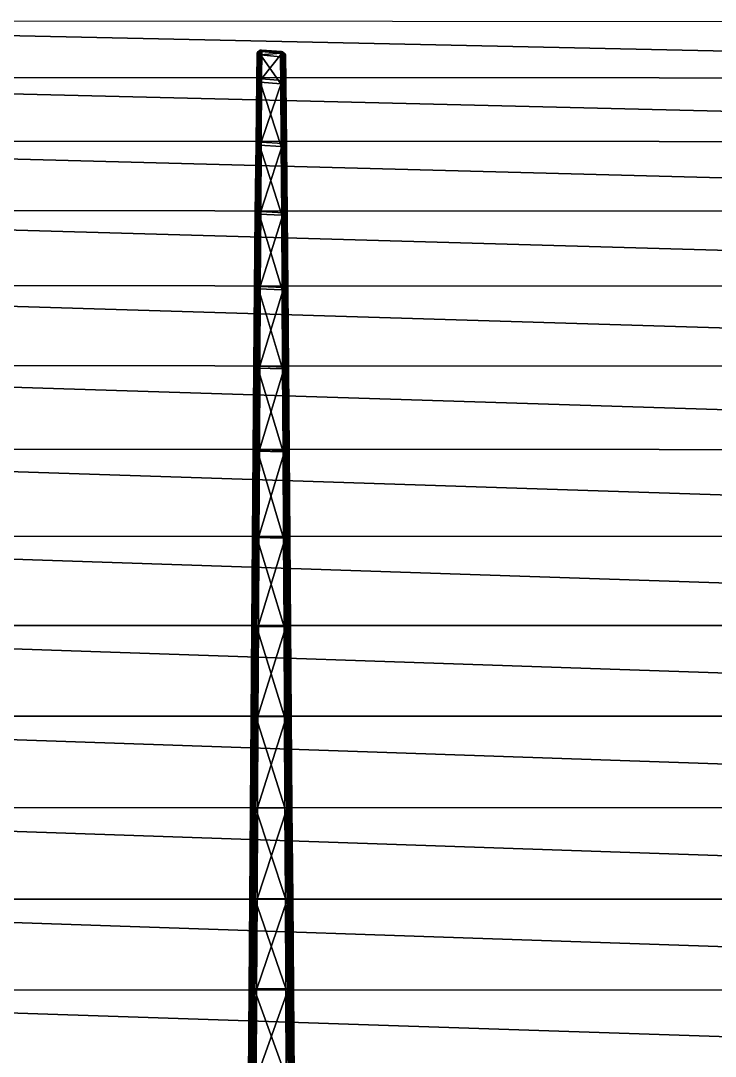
# Model space of a CAD drawing. Header units: inches. Extents: x -3.31 to 3.34, y -4.01 to 4.01.
# Drawn here: x -1.575 to 0.157, y 1.43 to 4.012 of the extents above; entities that cross this region are included whole.
import ezdxf

# ---------------------------------------------------------------- set-up
doc = ezdxf.new("R2010")
doc.units = ezdxf.units.IN
doc.header["$MEASUREMENT"] = 0
doc.layers.get('0').update_dxf_attribs({"color": 234, "true_color": 0xb11a58})

msp = doc.modelspace()

# ---------------------------------------------------------------- meshes
at = {"color": 154, "true_color": 0x1c59b1}
mesh = msp.add_polyface(dxfattribs=at)
corners = [(-3.3069, -4.0116, 3.8572), (-3.3069, -2.9433, 4.1809), (-3.3069, -1.1558, 4.1866), (-3.3069, -0.7468, 4.1121), (-3.3069, -0.5585, 4.0633), (-3.3069, -0.2236, 3.9421), (-3.3069, -3.1521, 4.1461), (-3.3069, -2.05, 4.2444), (-3.3069, -1.8217, 4.2414), (-3.3069, -1.3727, 4.2125), (-3.3069, -0.9466, 4.1532), (-3.3069, -0.3835, 4.0067), (3.3407, -1.5963, 2.8948), (3.3407, -2.2779, 2.9053), (3.3407, -2.5037, 2.8937), (3.3407, -2.7257, 2.8745), (3.3407, -3.7092, 2.665), (3.3407, -3.8672, 2.6002), (3.3407, -4.0072, 2.5279), (3.3407, -0.9495, 2.8161), (3.3407, -1.8222, 2.9058), (3.3407, -3.5358, 2.7221), (-3.3069, -0.1524, 3.9059), (3.3407, -0.1606, 2.5686), (-3.3069, 4.0116, 3.8572), (-3.3069, 3.7125, 3.9958), (-3.3069, 3.5386, 4.0536), (-3.3069, 2.9433, 4.1809), (-3.3069, 0.7468, 4.1121), (-3.3069, 3.3512, 4.1036), (-3.3069, 2.7268, 4.2082), (-3.3069, 2.05, 4.2444), (-3.3069, 1.8217, 4.2414), (-3.3069, 1.5953, 4.2307), (-3.3069, 0.3835, 4.0067), (3.3407, 0.231, 2.6046), (3.3407, 1.158, 2.8499), (3.3407, 1.5963, 2.8948), (3.3407, 2.0501, 2.9094), (3.3407, 2.5037, 2.8937), (3.3407, 2.7257, 2.8745), (3.3407, 2.9418, 2.8478), (3.3407, 3.3488, 2.7716), (3.3407, 3.7092, 2.665), (3.3407, 3.8672, 2.6002), (3.3407, 4.0072, 2.5279), (3.3407, 0.3895, 2.669), (3.3407, 0.5633, 2.7257), (3.3407, 0.7506, 2.7747), (3.3407, 0.9495, 2.8161), (3.3407, 1.8222, 2.9058), (-3.3069, 0.1524, 3.9059), (3.3407, 0.1606, 2.5686), (-3.3069, -3.871, 3.9303), (-3.3069, -3.7125, 3.9958), (-3.3069, -3.5386, 4.0536), (-3.3069, -3.3512, 4.1036), (3.3407, -3.3488, 2.7716), (3.3407, -3.1501, 2.8135), (3.3407, -2.9418, 2.8478), (-3.3069, -2.7268, 4.2082), (-3.3069, -2.5045, 4.2278), (-3.3069, -2.2782, 4.2399), (3.3407, -2.0501, 2.9094), (-3.3069, -1.5953, 4.2307), (3.3407, -1.3743, 2.8761), (3.3407, -1.158, 2.8499), (3.3407, -0.7506, 2.7747), (3.3407, -0.5633, 2.7257), (3.3407, -0.3895, 2.669), (3.3407, -0.231, 2.6046), (-3.3069, 3.871, 3.9303), (3.3407, 3.5358, 2.7221), (-3.3069, 3.1521, 4.1461), (3.3407, 3.1501, 2.8135), (-3.3069, 2.5045, 4.2278), (-3.3069, 2.2782, 4.2399), (3.3407, 2.2779, 2.9053), (-3.3069, 1.3727, 4.2125), (3.3407, 1.3743, 2.8761), (-3.3069, 1.1558, 4.1866), (-3.3069, 0.9466, 4.1532), (-3.3069, 0.5585, 4.0633), (-3.3069, 0.2236, 3.9421)]
mesh.append_faces([[corners[k] for k in face] for face in [(17, 53, 0, 17), (0, 18, 17, 0), (16, 54, 53, 16), (53, 17, 16, 53), (21, 55, 54, 21), (54, 16, 21, 54), (57, 56, 55, 57), (55, 21, 57, 55), (58, 6, 56, 58), (56, 57, 58, 56), (59, 1, 6, 59), (6, 58, 59, 6), (15, 60, 1, 15), (1, 59, 15, 1), (14, 61, 60, 14), (60, 15, 14, 60), (13, 62, 61, 13), (61, 14, 13, 61), (63, 7, 62, 63), (62, 13, 63, 62), (20, 8, 7, 20), (7, 63, 20, 7), (12, 64, 8, 12), (8, 20, 12, 8), (65, 9, 64, 65), (64, 12, 65, 64), (66, 2, 9, 66), (9, 65, 66, 9), (19, 10, 2, 19), (2, 66, 19, 2), (67, 3, 10, 67), (10, 19, 67, 10), (68, 4, 3, 68), (3, 67, 68, 3), (69, 11, 4, 69), (4, 68, 69, 4), (70, 5, 11, 70), (11, 69, 70, 11), (23, 22, 5, 23), (5, 70, 23, 5), (44, 45, 24, 44), (24, 71, 44, 24), (43, 44, 71, 43), (71, 25, 43, 71), (72, 43, 25, 72), (25, 26, 72, 25), (42, 72, 26, 42), (26, 29, 42, 26), (74, 42, 29, 74), (29, 73, 74, 29), (41, 74, 73, 41), (73, 27, 41, 73), (40, 41, 27, 40), (27, 30, 40, 27), (39, 40, 30, 39), (30, 75, 39, 30), (77, 39, 75, 77), (75, 76, 77, 75), (38, 77, 76, 38), (76, 31, 38, 76), (50, 38, 31, 50), (31, 32, 50, 31), (37, 50, 32, 37), (32, 33, 37, 32), (79, 37, 33, 79), (33, 78, 79, 33), (36, 79, 78, 36), (78, 80, 36, 78), (49, 36, 80, 49), (80, 81, 49, 80), (48, 49, 81, 48), (81, 28, 48, 81), (47, 48, 28, 47), (28, 82, 47, 28), (46, 47, 82, 46), (82, 34, 46, 82), (35, 46, 34, 35), (34, 83, 35, 34), (52, 35, 83, 52), (83, 51, 52, 83)]], dxfattribs={"vtx2": -1, "vtx3": -1, "color": 154})
at = {"color": 61, "true_color": 0xd6e499}
mesh = msp.add_polyface(dxfattribs=at)
corners = [(-0.9848, 3.3487, 3.6299), (-0.9879, 3.3482, 3.6278), (-0.9894, 3.1497, 3.6697), (-0.9833, 3.5356, 3.5802), (-0.9863, 3.535, 3.5783), (-0.9885, 3.5342, 3.5755), (-0.9902, 3.3475, 3.6249), (-0.9897, 3.5332, 3.5723), (-0.9914, 3.3467, 3.6214), (-0.9898, 3.5322, 3.5688), (-0.9915, 3.3459, 3.6178), (-0.9887, 3.5313, 3.5655), (-0.9904, 3.345, 3.6143), (-0.9867, 3.5304, 3.5627), (-0.9883, 3.3443, 3.6113), (-0.9853, 3.3438, 3.609), (-0.9847, 3.7082, 3.5212), (-0.9868, 3.7072, 3.5186), (-0.988, 3.7061, 3.5156), (-0.988, 3.7049, 3.5123), (-0.9871, 3.7038, 3.5092), (-0.9851, 3.7028, 3.5066), (-0.9851, 3.8647, 3.4541), (-0.9862, 3.8634, 3.4513), (-0.9863, 3.862, 3.4483), (-0.9854, 3.8607, 3.4455), (-0.9855, 3.9302, 3.4134), (-0.9854, 3.9316, 3.4163)]
mesh.append_faces([[corners[k] for k in face] for face in [(0, 1, 2, 0), (1, 0, 3, 1), (4, 5, 6, 4), (6, 1, 4, 6), (5, 7, 8, 5), (8, 6, 5, 8), (7, 9, 10, 7), (10, 8, 7, 10), (9, 11, 12, 9), (12, 10, 9, 12), (11, 13, 14, 11), (14, 12, 11, 14), (15, 14, 13, 15), (16, 17, 5, 16), (5, 4, 16, 5), (17, 18, 7, 17), (7, 5, 17, 7), (18, 19, 9, 18), (9, 7, 18, 9), (19, 20, 11, 19), (11, 9, 19, 11), (20, 21, 13, 20), (13, 11, 20, 13), (22, 23, 18, 22), (18, 17, 22, 18), (23, 24, 19, 23), (19, 18, 23, 19), (24, 25, 20, 24), (20, 19, 24, 20), (21, 20, 25, 21), (25, 24, 26, 25), (27, 26, 24, 27), (24, 23, 27, 24)]], dxfattribs={"vtx2": -1, "vtx3": -1, "color": 61})
mesh = msp.add_polyface(dxfattribs=at)
corners = [(-0.9799, 3.5359, 3.5812), (-0.9833, 3.5356, 3.5802), (-0.9848, 3.3487, 3.6299), (-0.9863, 3.535, 3.5783), (-0.9879, 3.3482, 3.6278), (-0.9867, 3.5304, 3.5627), (-0.9838, 3.5298, 3.5606), (-0.9853, 3.3438, 3.609), (-0.9786, 3.7092, 3.524), (-0.9819, 3.7088, 3.523), (-0.9847, 3.7082, 3.5212), (-0.9851, 3.7028, 3.5066), (-0.9824, 3.7021, 3.5046), (-0.9791, 3.7017, 3.5036), (-0.9804, 3.5295, 3.5594), (-0.9773, 3.867, 3.4591), (-0.9804, 3.8666, 3.4582), (-0.9832, 3.8658, 3.4565), (-0.9851, 3.8647, 3.4541), (-0.9868, 3.7072, 3.5186), (-0.9854, 3.8607, 3.4455), (-0.9835, 3.8596, 3.443), (-0.9809, 3.8588, 3.4412), (-0.9778, 3.8583, 3.4402), (-0.9262, 3.8544, 3.4316), (-0.9772, 3.9262, 3.4057), (-0.9802, 3.9267, 3.4066), (-0.9827, 3.9276, 3.4083), (-0.9239, 3.5266, 3.5495), (-0.9227, 3.341, 3.5973), (-0.9763, 3.5358, 3.5811), (-0.9812, 3.3489, 3.6309), (-0.9818, 3.3435, 3.6078), (-0.9752, 3.7092, 3.5239), (-0.974, 3.8669, 3.459)]
mesh.append_faces([[corners[k] for k in face] for face in [(0, 1, 2, 0), (1, 3, 4, 1), (5, 6, 7, 5), (8, 9, 1, 8), (1, 0, 8, 1), (9, 10, 3, 9), (3, 1, 9, 3), (11, 12, 6, 11), (6, 5, 11, 6), (12, 13, 14, 12), (14, 6, 12, 14), (15, 16, 9, 15), (9, 8, 15, 9), (16, 17, 10, 16), (10, 9, 16, 10), (17, 18, 19, 17), (19, 10, 17, 19), (20, 21, 11, 20), (21, 22, 12, 21), (12, 11, 21, 12), (22, 23, 13, 22), (13, 12, 22, 13), (24, 23, 25, 24), (23, 22, 26, 23), (22, 21, 27, 22), (14, 28, 29, 14), (28, 14, 13, 28), (30, 0, 31, 30), (6, 14, 32, 6), (33, 8, 0, 33), (0, 30, 33, 0), (34, 15, 8, 34), (8, 33, 34, 8)]], dxfattribs={"vtx2": -1, "vtx3": -1, "color": 61})
mesh = msp.add_polyface(dxfattribs=at)
corners = [(-0.9735, 3.9354, 3.4236), (-0.9767, 3.9354, 3.4237), (-0.9773, 3.867, 3.4591), (-0.974, 3.8669, 3.459), (-0.9772, 3.9262, 3.4057), (-0.9267, 3.922, 3.3974), (-0.9262, 3.8544, 3.4316), (-0.9802, 3.9267, 3.4066), (-0.9778, 3.8583, 3.4402), (-0.9827, 3.9276, 3.4083), (-0.9809, 3.8588, 3.4412), (-0.9846, 3.9288, 3.4107), (-0.9835, 3.8596, 3.443), (-0.9854, 3.8607, 3.4455), (-0.9855, 3.9302, 3.4134), (-0.9843, 3.933, 3.419), (-0.9854, 3.9316, 3.4163), (-0.9862, 3.8634, 3.4513), (-0.9851, 3.8647, 3.4541), (-0.9824, 3.9342, 3.4212), (-0.9832, 3.8658, 3.4565), (-0.9797, 3.935, 3.4228), (-0.9804, 3.8666, 3.4582), (-0.978, 3.9358, 3.4092), (-0.9771, 3.9355, 3.4086), (-0.9785, 3.9377, 3.413), (-0.9789, 3.9372, 3.4121), (-0.979, 3.9367, 3.411), (-0.9786, 3.9362, 3.4101), (-0.9755, 3.9352, 3.4081), (-0.926, 3.9311, 3.4001), (-0.9753, 3.936, 3.4097), (-0.975, 3.9369, 3.4114), (-0.9252, 3.9328, 3.4033), (-0.9256, 3.9319, 3.4016)]
mesh.append_faces([[corners[k] for k in face] for face in [(0, 1, 2, 0), (2, 3, 0, 2), (4, 5, 6, 4), (7, 4, 8, 7), (9, 7, 10, 9), (11, 9, 12, 11), (12, 13, 11, 12), (14, 11, 13, 14), (15, 16, 17, 15), (17, 18, 15, 17), (19, 15, 18, 19), (18, 20, 19, 18), (21, 19, 20, 21), (20, 22, 21, 20), (1, 21, 22, 1), (22, 2, 1, 22), (9, 23, 24, 9), (24, 7, 9, 24), (15, 25, 26, 15), (26, 16, 15, 26), (14, 27, 28, 14), (28, 11, 14, 28), (25, 15, 19, 25), (16, 26, 27, 16), (27, 14, 16, 27), (11, 28, 23, 11), (23, 9, 11, 23), (7, 24, 29, 7), (29, 4, 7, 29), (4, 29, 30, 4), (31, 32, 33, 31), (31, 29, 24, 31), (29, 31, 34, 29)]], dxfattribs={"vtx2": -1, "vtx3": -1, "color": 61})
mesh = msp.add_polyface(dxfattribs=at)
corners = [(-0.9769, 3.9385, 3.4144), (-0.9777, 3.9379, 3.4133), (-0.9785, 3.9377, 3.413), (-0.9778, 3.9382, 3.4138), (-0.9741, 3.9386, 3.4147), (-0.9735, 3.9354, 3.4236), (-0.923, 3.9312, 3.4154), (-0.9758, 3.9386, 3.4147), (-0.9767, 3.9354, 3.4237), (-0.9824, 3.9342, 3.4212), (-0.9797, 3.935, 3.4228), (-0.9765, 3.9379, 3.4133), (-0.9746, 3.9378, 3.4131), (-0.9247, 3.9345, 3.4066), (-0.9781, 3.9372, 3.4119), (-0.9789, 3.9372, 3.4121), (-0.9769, 3.9371, 3.4117), (-0.975, 3.9369, 3.4114), (-0.9249, 3.9336, 3.4051), (-0.9782, 3.9365, 3.4105), (-0.979, 3.9367, 3.411), (-0.9771, 3.9362, 3.4101), (-0.9753, 3.936, 3.4097), (-0.978, 3.9358, 3.4092), (-0.9786, 3.9362, 3.4101), (-0.9771, 3.9355, 3.4086)]
mesh.append_faces([[corners[k] for k in face] for face in [(0, 1, 2, 0), (2, 3, 0, 2), (4, 5, 6, 4), (5, 4, 7, 5), (7, 8, 5, 7), (9, 3, 2, 9), (10, 0, 3, 10), (3, 9, 10, 3), (8, 7, 0, 8), (0, 10, 8, 0), (7, 11, 1, 7), (1, 0, 7, 1), (4, 12, 11, 4), (11, 7, 4, 11), (12, 4, 13, 12), (1, 14, 15, 1), (15, 2, 1, 15), (11, 16, 14, 11), (14, 1, 11, 14), (12, 17, 16, 12), (16, 11, 12, 16), (17, 12, 18, 17), (14, 19, 20, 14), (20, 15, 14, 20), (16, 21, 19, 16), (19, 14, 16, 19), (17, 22, 21, 17), (21, 16, 17, 21), (19, 23, 24, 19), (24, 20, 19, 24), (21, 25, 23, 21), (23, 19, 21, 23), (25, 21, 22, 25)]], dxfattribs={"vtx2": -1, "vtx3": -1, "color": 61})
mesh = msp.add_polyface(dxfattribs=at)
corners = [(-0.9151, 3.7046, 3.5115), (-0.9178, 3.7054, 3.5135), (-0.9163, 3.5326, 3.57), (-0.9229, 3.8544, 3.4315), (-0.9197, 3.8547, 3.4324), (-0.9183, 3.6986, 3.4951), (-0.9216, 3.6983, 3.4942), (-0.917, 3.8555, 3.4341), (-0.9154, 3.6993, 3.4969), (-0.915, 3.8566, 3.4365), (-0.9134, 3.7002, 3.4995), (-0.9139, 3.8579, 3.4393), (-0.9122, 3.7014, 3.5025), (-0.9139, 3.8593, 3.4423), (-0.9121, 3.7025, 3.5058), (-0.9148, 3.8606, 3.4451), (-0.9131, 3.7037, 3.5089), (-0.9167, 3.8617, 3.4476), (-0.9193, 3.8625, 3.4494), (-0.9224, 3.863, 3.4504), (-0.9211, 3.7058, 3.5146), (-0.9148, 3.9257, 3.4048), (-0.9158, 3.9244, 3.4021), (-0.9178, 3.9232, 3.3998), (-0.9204, 3.9224, 3.3982), (-0.9235, 3.922, 3.3974), (-0.9262, 3.8544, 3.4316), (-0.9267, 3.922, 3.3974), (-0.9197, 3.5329, 3.5712), (-0.925, 3.6983, 3.4942), (-0.9752, 3.7092, 3.5239), (-0.9763, 3.5358, 3.5811), (-0.974, 3.8669, 3.459), (-0.9778, 3.8583, 3.4402), (-0.9791, 3.7017, 3.5036)]
mesh.append_faces([[corners[k] for k in face] for face in [(0, 1, 2, 0), (3, 4, 5, 3), (5, 6, 3, 5), (4, 7, 8, 4), (8, 5, 4, 8), (7, 9, 10, 7), (10, 8, 7, 10), (9, 11, 12, 9), (12, 10, 9, 12), (11, 13, 14, 11), (14, 12, 11, 14), (13, 15, 16, 13), (16, 14, 13, 16), (15, 17, 0, 15), (0, 16, 15, 0), (17, 18, 1, 17), (1, 0, 17, 1), (18, 19, 20, 18), (20, 1, 18, 20), (13, 11, 21, 13), (11, 9, 22, 11), (9, 7, 23, 9), (7, 4, 24, 7), (4, 3, 25, 4), (3, 26, 27, 3), (1, 20, 28, 1), (26, 3, 6, 26), (6, 29, 26, 6), (20, 30, 31, 20), (19, 32, 30, 19), (30, 20, 19, 30), (33, 26, 29, 33), (29, 34, 33, 29)]], dxfattribs={"vtx2": -1, "vtx3": -1, "color": 61})
mesh = msp.add_polyface(dxfattribs=at)
corners = [(-0.923, 3.9312, 3.4154), (-0.9735, 3.9354, 3.4236), (-0.974, 3.8669, 3.459), (-0.9224, 3.863, 3.4504), (-0.92, 3.9307, 3.4144), (-0.9193, 3.8625, 3.4494), (-0.9174, 3.9298, 3.4127), (-0.9167, 3.8617, 3.4476), (-0.9156, 3.9286, 3.4104), (-0.9148, 3.8606, 3.4451), (-0.9147, 3.9272, 3.4076), (-0.9139, 3.8593, 3.4423), (-0.9148, 3.9257, 3.4048), (-0.9158, 3.9244, 3.4021), (-0.9139, 3.8579, 3.4393), (-0.9178, 3.9232, 3.3998), (-0.915, 3.8566, 3.4365), (-0.9204, 3.9224, 3.3982), (-0.917, 3.8555, 3.4341), (-0.9235, 3.922, 3.3974), (-0.9197, 3.8547, 3.4324), (-0.9267, 3.922, 3.3974), (-0.9229, 3.8544, 3.4315), (-0.9244, 3.9311, 3.4), (-0.9233, 3.9312, 3.4003), (-0.9216, 3.9319, 3.4017), (-0.9212, 3.9324, 3.4027), (-0.9223, 3.9315, 3.4009), (-0.9215, 3.9335, 3.4047), (-0.9222, 3.9339, 3.4055), (-0.9212, 3.933, 3.4037), (-0.926, 3.9311, 3.4001), (-0.9772, 3.9262, 3.4057), (-0.9237, 3.9318, 3.4014)]
mesh.append_faces([[corners[k] for k in face] for face in [(0, 1, 2, 0), (2, 3, 0, 2), (4, 0, 3, 4), (3, 5, 4, 3), (6, 4, 5, 6), (5, 7, 6, 5), (8, 6, 7, 8), (7, 9, 8, 7), (10, 8, 9, 10), (9, 11, 10, 9), (12, 10, 11, 12), (13, 12, 14, 13), (15, 13, 16, 15), (17, 15, 18, 17), (19, 17, 20, 19), (21, 19, 22, 21), (19, 23, 24, 19), (24, 17, 19, 24), (13, 25, 26, 13), (26, 12, 13, 26), (15, 27, 25, 15), (25, 13, 15, 25), (8, 28, 29, 8), (12, 26, 30, 12), (30, 10, 12, 30), (17, 24, 27, 17), (27, 15, 17, 27), (21, 31, 23, 21), (23, 19, 21, 23), (10, 30, 28, 10), (28, 8, 10, 28), (31, 21, 32, 31), (33, 23, 31, 33)]], dxfattribs={"vtx2": -1, "vtx3": -1, "color": 61})
mesh = msp.add_polyface(dxfattribs=at)
corners = [(-0.923, 3.9312, 3.4154), (-0.9247, 3.9345, 3.4066), (-0.9741, 3.9386, 3.4147), (-0.92, 3.9307, 3.4144), (-0.9231, 3.9342, 3.4061), (-0.9222, 3.9339, 3.4055), (-0.9174, 3.9298, 3.4127), (-0.9156, 3.9286, 3.4104), (-0.9249, 3.9336, 3.4051), (-0.9746, 3.9378, 3.4131), (-0.9231, 3.9334, 3.4046), (-0.9219, 3.9332, 3.4042), (-0.9215, 3.9335, 3.4047), (-0.9212, 3.933, 3.4037), (-0.9252, 3.9328, 3.4033), (-0.975, 3.9369, 3.4114), (-0.9233, 3.9326, 3.403), (-0.9221, 3.9325, 3.4028), (-0.9212, 3.9324, 3.4027), (-0.9256, 3.9319, 3.4016), (-0.9753, 3.936, 3.4097), (-0.9237, 3.9318, 3.4014), (-0.9225, 3.9318, 3.4015), (-0.9216, 3.9319, 3.4017), (-0.926, 3.9311, 3.4001), (-0.9755, 3.9352, 3.4081), (-0.9233, 3.9312, 3.4003), (-0.9244, 3.9311, 3.4), (-0.9223, 3.9315, 3.4009)]
mesh.append_faces([[corners[k] for k in face] for face in [(0, 1, 2, 0), (3, 4, 1, 3), (1, 0, 3, 1), (5, 6, 7, 5), (6, 5, 4, 6), (4, 3, 6, 4), (1, 8, 9, 1), (4, 10, 8, 4), (8, 1, 4, 8), (5, 11, 10, 5), (10, 4, 5, 10), (12, 13, 11, 12), (11, 5, 12, 11), (8, 14, 15, 8), (10, 16, 14, 10), (14, 8, 10, 14), (11, 17, 16, 11), (16, 10, 11, 16), (13, 18, 17, 13), (17, 11, 13, 17), (14, 19, 20, 14), (16, 21, 19, 16), (19, 14, 16, 19), (17, 22, 21, 17), (21, 16, 17, 21), (18, 23, 22, 18), (22, 17, 18, 22), (19, 24, 25, 19), (24, 19, 21, 24), (22, 26, 27, 22), (27, 21, 22, 27), (23, 28, 26, 23), (26, 22, 23, 26)]], dxfattribs={"vtx2": -1, "vtx3": -1, "color": 61})
mesh = msp.add_polyface(dxfattribs=at)
corners = [(-0.9239, 3.5266, 3.5495), (-0.9203, 3.5265, 3.5494), (-0.919, 3.341, 3.5972), (-0.9168, 3.5268, 3.5504), (-0.9154, 3.3413, 3.5983), (-0.9139, 3.5274, 3.5524), (-0.9123, 3.3418, 3.6003), (-0.9117, 3.5282, 3.5551), (-0.91, 3.3424, 3.6032), (-0.9105, 3.5292, 3.5584), (-0.9088, 3.3433, 3.6067), (-0.9104, 3.5302, 3.5618), (-0.9087, 3.3441, 3.6103), (-0.9114, 3.5311, 3.5651), (-0.9098, 3.3449, 3.6139), (-0.9135, 3.532, 3.568), (-0.9119, 3.3456, 3.6169), (-0.9163, 3.5326, 3.57), (-0.9149, 3.3462, 3.6191), (-0.9216, 3.6983, 3.4942), (-0.9183, 3.6986, 3.4951), (-0.9154, 3.6993, 3.4969), (-0.9134, 3.7002, 3.4995), (-0.9122, 3.7014, 3.5025), (-0.9121, 3.7025, 3.5058), (-0.9131, 3.7037, 3.5089), (-0.9151, 3.7046, 3.5115), (-0.9197, 3.5329, 3.5712), (-0.9184, 3.3464, 3.6203), (-0.925, 3.6983, 3.4942), (-0.9178, 3.7054, 3.5135), (-0.9763, 3.5358, 3.5811), (-0.9774, 3.3489, 3.6308), (-0.9211, 3.7058, 3.5146), (-0.9791, 3.7017, 3.5036)]
mesh.append_faces([[corners[k] for k in face] for face in [(0, 1, 2, 0), (1, 3, 4, 1), (3, 5, 6, 3), (5, 7, 8, 5), (7, 9, 10, 7), (9, 11, 12, 9), (11, 13, 14, 11), (13, 15, 16, 13), (15, 17, 18, 15), (19, 20, 3, 19), (3, 1, 19, 3), (20, 21, 5, 20), (5, 3, 20, 5), (21, 22, 7, 21), (7, 5, 21, 7), (22, 23, 9, 22), (9, 7, 22, 9), (23, 24, 11, 23), (11, 9, 23, 11), (24, 25, 13, 24), (13, 11, 24, 13), (25, 26, 15, 25), (15, 13, 25, 15), (17, 15, 26, 17), (17, 27, 28, 17), (29, 19, 1, 29), (1, 0, 29, 1), (27, 17, 30, 27), (27, 31, 32, 27), (32, 28, 27, 32), (31, 27, 33, 31), (34, 29, 0, 34)]], dxfattribs={"vtx2": -1, "vtx3": -1, "color": 61})
mesh = msp.add_polyface(dxfattribs=at)
corners = [(-0.9825, 3.1503, 3.673), (-0.9862, 3.1501, 3.6719), (-0.9877, 2.9418, 3.7065), (-0.9838, 2.942, 3.7076), (-0.9812, 3.3489, 3.6309), (-0.9848, 3.3487, 3.6299), (-0.9799, 3.5359, 3.5812), (-0.9884, 2.277, 3.7376), (-0.917, 2.2765, 3.7245), (-0.9159, 2.05, 3.7276), (-0.987, 2.502, 3.7266), (-0.9182, 2.5011, 3.714), (-0.9857, 2.7231, 3.7081), (-0.9193, 2.7219, 3.6961), (-0.9844, 2.9384, 3.6822), (-0.9205, 2.9367, 3.6706), (-0.9831, 3.1458, 3.6488), (-0.9216, 3.1438, 3.6377), (-0.9818, 3.3435, 3.6078), (-0.9227, 3.341, 3.5973), (-0.9804, 3.5295, 3.5594), (-0.982, 2.5038, 3.7541), (-0.9864, 2.5038, 3.7542), (-0.9877, 2.2779, 3.7662), (-0.9831, 2.2779, 3.7661), (-0.9809, 2.7258, 3.7346), (-0.9851, 2.7259, 3.7347), (-0.9797, 2.942, 3.7075), (-0.9786, 3.1503, 3.6729), (-0.9868, 3.1461, 3.65), (-0.9774, 3.3489, 3.6308), (-0.9853, 3.3438, 3.609), (-0.9763, 3.5358, 3.5811), (-0.9838, 3.5298, 3.5606)]
mesh.append_faces([[corners[k] for k in face] for face in [(0, 1, 2, 0), (2, 3, 0, 2), (4, 5, 1, 4), (1, 0, 4, 1), (5, 4, 6, 5), (7, 8, 9, 7), (10, 11, 8, 10), (8, 7, 10, 8), (12, 13, 11, 12), (11, 10, 12, 11), (14, 15, 13, 14), (13, 12, 14, 13), (16, 17, 15, 16), (15, 14, 16, 15), (18, 19, 17, 18), (17, 16, 18, 17), (19, 18, 20, 19), (21, 22, 23, 21), (23, 24, 21, 23), (25, 26, 22, 25), (22, 21, 25, 22), (27, 3, 26, 27), (26, 25, 27, 26), (28, 0, 3, 28), (3, 27, 28, 3), (29, 16, 14, 29), (30, 4, 0, 30), (0, 28, 30, 0), (31, 18, 16, 31), (16, 29, 31, 16), (4, 30, 32, 4), (18, 31, 33, 18)]], dxfattribs={"vtx2": -1, "vtx3": -1, "color": 61})
mesh = msp.add_polyface(dxfattribs=at)
corners = [(-0.9227, 3.341, 3.5973), (-0.919, 3.341, 3.5972), (-0.9177, 3.1438, 3.6376), (-0.9216, 3.1438, 3.6377), (-0.9154, 3.3413, 3.5983), (-0.9139, 3.144, 3.6387), (-0.9123, 3.3418, 3.6003), (-0.9107, 3.1444, 3.6409), (-0.91, 3.3424, 3.6032), (-0.9083, 3.1449, 3.6439), (-0.9088, 3.3433, 3.6067), (-0.9071, 3.1456, 3.6476), (-0.9087, 3.3441, 3.6103), (-0.907, 3.1463, 3.6514), (-0.9098, 3.3449, 3.6139), (-0.9081, 3.147, 3.6551), (-0.9119, 3.3456, 3.6169), (-0.9103, 3.1476, 3.6583), (-0.9149, 3.3462, 3.6191), (-0.9134, 3.148, 3.6606), (-0.9184, 3.3464, 3.6203), (-0.9171, 3.1483, 3.6619), (-0.9239, 3.5266, 3.5495), (-0.9203, 3.5265, 3.5494), (-0.9168, 3.5268, 3.5504), (-0.9139, 3.5274, 3.5524), (-0.9117, 3.5282, 3.5551), (-0.9105, 3.5292, 3.5584), (-0.9104, 3.5302, 3.5618), (-0.9114, 3.5311, 3.5651), (-0.9135, 3.532, 3.568), (-0.9163, 3.5326, 3.57), (-0.9786, 3.1503, 3.6729), (-0.9797, 2.942, 3.7075), (-0.9774, 3.3489, 3.6308)]
mesh.append_faces([[corners[k] for k in face] for face in [(0, 1, 2, 0), (2, 3, 0, 2), (1, 4, 5, 1), (5, 2, 1, 5), (4, 6, 7, 4), (7, 5, 4, 7), (6, 8, 9, 6), (9, 7, 6, 9), (8, 10, 11, 8), (11, 9, 8, 11), (10, 12, 13, 10), (13, 11, 10, 13), (12, 14, 15, 12), (15, 13, 12, 15), (14, 16, 17, 14), (17, 15, 14, 17), (16, 18, 19, 16), (19, 17, 16, 19), (18, 20, 21, 18), (21, 19, 18, 21), (1, 0, 22, 1), (4, 1, 23, 4), (6, 4, 24, 6), (8, 6, 25, 8), (10, 8, 26, 10), (12, 10, 27, 12), (14, 12, 28, 14), (16, 14, 29, 16), (18, 16, 30, 18), (20, 18, 31, 20), (21, 32, 33, 21), (20, 34, 32, 20), (32, 21, 20, 32)]], dxfattribs={"vtx2": -1, "vtx3": -1, "color": 61})
mesh = msp.add_polyface(dxfattribs=at)
corners = [(-0.992, 2.2779, 3.7649), (-0.9957, 2.2778, 3.7623), (-0.9973, 2.05, 3.7667), (-0.9906, 2.5038, 3.7529), (-0.9942, 2.5036, 3.7505), (-0.9946, 2.5023, 3.7307), (-0.9912, 2.5021, 3.7281), (-0.9926, 2.277, 3.7391), (-0.9962, 2.2771, 3.7418), (-0.9891, 2.7257, 3.7335), (-0.9926, 2.7255, 3.7311), (-0.9952, 2.7251, 3.7277), (-0.9968, 2.5034, 3.747), (-0.9955, 2.7239, 3.7155), (-0.9931, 2.7235, 3.7121), (-0.9897, 2.7233, 3.7095), (-0.991, 2.9415, 3.7042), (-0.9935, 2.9411, 3.701), (-0.9948, 2.9405, 3.6972), (-0.9966, 2.7247, 3.7238), (-0.9949, 2.9399, 3.6931), (-0.9938, 2.9394, 3.6893), (-0.9915, 2.9389, 3.686), (-0.9894, 3.1497, 3.6697), (-0.9918, 3.1492, 3.6667), (-0.9931, 3.1485, 3.6631), (-0.9932, 3.1478, 3.6592), (-0.9921, 3.1471, 3.6555), (-0.9899, 3.1465, 3.6524), (-0.9902, 3.3475, 3.6249), (-0.9914, 3.3467, 3.6214), (-0.9915, 3.3459, 3.6178), (-0.9904, 3.345, 3.6143)]
mesh.append_faces([[corners[k] for k in face] for face in [(0, 1, 2, 0), (3, 4, 1, 3), (1, 0, 3, 1), (5, 6, 7, 5), (7, 8, 5, 7), (9, 10, 4, 9), (4, 3, 9, 4), (10, 11, 12, 10), (13, 14, 5, 13), (14, 15, 6, 14), (6, 5, 14, 6), (16, 17, 11, 16), (11, 10, 16, 11), (17, 18, 19, 17), (20, 21, 13, 20), (21, 22, 14, 21), (14, 13, 21, 14), (23, 24, 17, 23), (17, 16, 23, 17), (24, 25, 18, 24), (18, 17, 24, 18), (25, 26, 20, 25), (20, 18, 25, 20), (26, 27, 21, 26), (21, 20, 26, 21), (27, 28, 22, 27), (22, 21, 27, 22), (29, 30, 25, 29), (25, 24, 29, 25), (30, 31, 26, 30), (26, 25, 30, 26), (31, 32, 27, 31), (27, 26, 31, 27)]], dxfattribs={"vtx2": -1, "vtx3": -1, "color": 61})
mesh = msp.add_polyface(dxfattribs=at)
corners = [(-0.9831, 2.2779, 3.7661), (-0.9877, 2.2779, 3.7662), (-0.989, 2.05, 3.7707), (-0.9843, 2.05, 3.7706), (-0.992, 2.2779, 3.7649), (-0.9935, 2.05, 3.7693), (-0.9864, 2.5038, 3.7542), (-0.9906, 2.5038, 3.7529), (-0.9851, 2.7259, 3.7347), (-0.9891, 2.7257, 3.7335), (-0.9838, 2.942, 3.7076), (-0.9877, 2.9418, 3.7065), (-0.991, 2.9415, 3.7042), (-0.9926, 2.7255, 3.7311), (-0.9915, 2.9389, 3.686), (-0.9882, 2.9386, 3.6835), (-0.9897, 2.7233, 3.7095), (-0.9931, 2.7235, 3.7121), (-0.9862, 3.1501, 3.6719), (-0.9894, 3.1497, 3.6697), (-0.9899, 3.1465, 3.6524), (-0.9868, 3.1461, 3.65), (-0.9848, 3.3487, 3.6299), (-0.9879, 3.3482, 3.6278), (-0.9902, 3.3475, 3.6249), (-0.9918, 3.1492, 3.6667), (-0.9904, 3.345, 3.6143), (-0.9883, 3.3443, 3.6113), (-0.9921, 3.1471, 3.6555), (-0.9853, 3.3438, 3.609), (-0.9926, 2.277, 3.7391), (-0.9884, 2.277, 3.7376), (-0.9897, 2.05, 3.7411), (-0.9912, 2.5021, 3.7281), (-0.987, 2.502, 3.7266), (-0.9857, 2.7231, 3.7081), (-0.9844, 2.9384, 3.6822)]
mesh.append_faces([[corners[k] for k in face] for face in [(0, 1, 2, 0), (2, 3, 0, 2), (1, 4, 5, 1), (5, 2, 1, 5), (6, 7, 4, 6), (4, 1, 6, 4), (8, 9, 7, 8), (7, 6, 8, 7), (10, 11, 9, 10), (9, 8, 10, 9), (11, 12, 13, 11), (13, 9, 11, 13), (14, 15, 16, 14), (16, 17, 14, 16), (18, 19, 12, 18), (12, 11, 18, 12), (20, 21, 15, 20), (15, 14, 20, 15), (19, 18, 22, 19), (23, 24, 25, 23), (25, 19, 23, 25), (26, 27, 20, 26), (20, 28, 26, 20), (27, 29, 21, 27), (21, 20, 27, 21), (30, 31, 32, 30), (33, 34, 31, 33), (31, 30, 33, 31), (16, 35, 34, 16), (34, 33, 16, 34), (15, 36, 35, 15), (35, 16, 15, 35), (36, 15, 21, 36)]], dxfattribs={"vtx2": -1, "vtx3": -1, "color": 61})
mesh = msp.add_polyface(dxfattribs=at)
corners = [(-0.9205, 2.9367, 3.6706), (-0.9164, 2.9367, 3.6705), (-0.9151, 2.7219, 3.696), (-0.9125, 2.9369, 3.6717), (-0.911, 2.722, 3.6972), (-0.9091, 2.9372, 3.6739), (-0.9076, 2.7222, 3.6995), (-0.9067, 2.9377, 3.6771), (-0.905, 2.7226, 3.7029), (-0.9053, 2.9382, 3.6809), (-0.9036, 2.723, 3.7068), (-0.9052, 2.9388, 3.685), (-0.9035, 2.7234, 3.711), (-0.9064, 2.9393, 3.6888), (-0.9047, 2.7238, 3.7151), (-0.9087, 2.9398, 3.6921), (-0.9071, 2.7242, 3.7185), (-0.9119, 2.9401, 3.6946), (-0.9105, 2.7245, 3.7211), (-0.9158, 2.9403, 3.6959), (-0.9145, 2.7246, 3.7225), (-0.9216, 3.1438, 3.6377), (-0.9177, 3.1438, 3.6376), (-0.9139, 3.144, 3.6387), (-0.9107, 3.1444, 3.6409), (-0.9083, 3.1449, 3.6439), (-0.9071, 3.1456, 3.6476), (-0.907, 3.1463, 3.6514), (-0.9081, 3.147, 3.6551), (-0.9103, 3.1476, 3.6583), (-0.9134, 3.148, 3.6606), (-0.9171, 3.1483, 3.6619), (-0.9797, 2.942, 3.7075), (-0.9809, 2.7258, 3.7346)]
mesh.append_faces([[corners[k] for k in face] for face in [(0, 1, 2, 0), (1, 3, 4, 1), (3, 5, 6, 3), (5, 7, 8, 5), (7, 9, 10, 7), (9, 11, 12, 9), (11, 13, 14, 11), (13, 15, 16, 13), (15, 17, 18, 15), (17, 19, 20, 17), (21, 22, 1, 21), (1, 0, 21, 1), (22, 23, 3, 22), (3, 1, 22, 3), (23, 24, 5, 23), (5, 3, 23, 5), (24, 25, 7, 24), (7, 5, 24, 7), (25, 26, 9, 25), (9, 7, 25, 9), (26, 27, 11, 26), (11, 9, 26, 11), (27, 28, 13, 27), (13, 11, 27, 13), (28, 29, 15, 28), (15, 13, 28, 15), (29, 30, 17, 29), (17, 15, 29, 17), (30, 31, 19, 30), (19, 17, 30, 19), (19, 32, 33, 19), (33, 20, 19, 33), (32, 19, 31, 32)]], dxfattribs={"vtx2": -1, "vtx3": -1, "color": 61})
mesh = msp.add_polyface(dxfattribs=at)
corners = [(-0.9973, 2.05, 3.7667), (-0.9935, 2.05, 3.7693), (-0.992, 2.2779, 3.7649), (-0.9957, 2.2778, 3.7623), (-0.9985, 2.2777, 3.7587), (-1.0002, 2.05, 3.7629), (-1, 2.2775, 3.7544), (-1.0017, 2.05, 3.7585), (-1.0001, 2.2774, 3.7499), (-1.0018, 2.05, 3.7538), (-0.9988, 2.2772, 3.7456), (-1.0005, 2.05, 3.7493), (-0.9962, 2.2771, 3.7418), (-0.9978, 2.05, 3.7455), (-0.9926, 2.277, 3.7391), (-0.9941, 2.05, 3.7426), (-0.9942, 2.5036, 3.7505), (-0.9968, 2.5034, 3.747), (-0.9983, 2.5031, 3.7429), (-0.9984, 2.5028, 3.7385), (-0.9971, 2.5025, 3.7343), (-0.9946, 2.5023, 3.7307), (-0.9926, 2.7255, 3.7311), (-0.9952, 2.7251, 3.7277), (-0.9966, 2.7247, 3.7238), (-0.9967, 2.7243, 3.7196), (-0.9955, 2.7239, 3.7155), (-0.9935, 2.9411, 3.701), (-0.9948, 2.9405, 3.6972), (-0.9949, 2.9399, 3.6931), (-2.8252, 2.2769, 4.1232), (-2.8251, 2.2771, 4.1277), (-2.8234, 2.05, 4.1313)]
mesh.append_faces([[corners[k] for k in face] for face in [(0, 1, 2, 0), (3, 4, 5, 3), (5, 0, 3, 5), (4, 6, 7, 4), (7, 5, 4, 7), (6, 8, 9, 6), (8, 10, 11, 8), (10, 12, 13, 10), (12, 14, 15, 12), (16, 17, 4, 16), (4, 3, 16, 4), (17, 18, 6, 17), (6, 4, 17, 6), (18, 19, 8, 18), (8, 6, 18, 8), (19, 20, 10, 19), (10, 8, 19, 10), (20, 21, 12, 20), (12, 10, 20, 12), (17, 16, 22, 17), (23, 24, 18, 23), (18, 17, 23, 18), (24, 25, 19, 24), (19, 18, 24, 19), (25, 26, 20, 25), (20, 19, 25, 20), (21, 20, 26, 21), (24, 23, 27, 24), (28, 29, 25, 28), (25, 24, 28, 25), (26, 25, 29, 26), (30, 31, 32, 30)]], dxfattribs={"vtx2": -1, "vtx3": -1, "color": 61})
mesh = msp.add_polyface(dxfattribs=at)
corners = [(-0.9193, 2.7219, 3.6961), (-0.9151, 2.7219, 3.696), (-0.9138, 2.5011, 3.7139), (-0.9182, 2.5011, 3.714), (-0.911, 2.722, 3.6972), (-0.9096, 2.5012, 3.7152), (-0.9076, 2.7222, 3.6995), (-0.906, 2.5014, 3.7177), (-0.905, 2.7226, 3.7029), (-0.9033, 2.5016, 3.7211), (-0.9036, 2.723, 3.7068), (-0.9019, 2.5019, 3.7253), (-0.9035, 2.7234, 3.711), (-0.9018, 2.5022, 3.7296), (-0.9047, 2.7238, 3.7151), (-0.903, 2.5025, 3.7338), (-0.9071, 2.7242, 3.7185), (-0.9055, 2.5027, 3.7374), (-0.9105, 2.7245, 3.7211), (-0.909, 2.5029, 3.7401), (-0.9145, 2.7246, 3.7225), (-0.9131, 2.503, 3.7415), (-0.9205, 2.9367, 3.6706), (-0.9164, 2.9367, 3.6705), (-0.9125, 2.9369, 3.6717), (-0.9091, 2.9372, 3.6739), (-0.9067, 2.9377, 3.6771), (-0.9053, 2.9382, 3.6809), (-0.9052, 2.9388, 3.685), (-0.9064, 2.9393, 3.6888), (-0.9087, 2.9398, 3.6921), (-0.9119, 2.9401, 3.6946), (-0.982, 2.5038, 3.7541), (-0.9831, 2.2779, 3.7661), (-0.9809, 2.7258, 3.7346)]
mesh.append_faces([[corners[k] for k in face] for face in [(0, 1, 2, 0), (2, 3, 0, 2), (1, 4, 5, 1), (5, 2, 1, 5), (4, 6, 7, 4), (7, 5, 4, 7), (6, 8, 9, 6), (9, 7, 6, 9), (8, 10, 11, 8), (11, 9, 8, 11), (10, 12, 13, 10), (13, 11, 10, 13), (12, 14, 15, 12), (15, 13, 12, 15), (14, 16, 17, 14), (17, 15, 14, 17), (16, 18, 19, 16), (19, 17, 16, 19), (18, 20, 21, 18), (21, 19, 18, 21), (1, 0, 22, 1), (4, 1, 23, 4), (6, 4, 24, 6), (8, 6, 25, 8), (10, 8, 26, 10), (12, 10, 27, 12), (14, 12, 28, 14), (16, 14, 29, 16), (18, 16, 30, 18), (20, 18, 31, 20), (21, 32, 33, 21), (20, 34, 32, 20), (32, 21, 20, 32)]], dxfattribs={"vtx2": -1, "vtx3": -1, "color": 61})
mesh = msp.add_polyface(dxfattribs=at)
corners = [(-0.9125, 2.2765, 3.7244), (-0.9082, 2.2766, 3.7257), (-0.9067, 2.05, 3.7288), (-0.9044, 2.2767, 3.7283), (-0.9028, 2.05, 3.7314), (-0.9017, 2.2768, 3.7319), (-0.9, 2.05, 3.7352), (-0.9002, 2.2769, 3.7362), (-0.8984, 2.05, 3.7396), (-0.9001, 2.2771, 3.7407), (-0.8983, 2.05, 3.7443), (-0.9014, 2.2772, 3.745), (-0.8997, 2.05, 3.7488), (-0.9039, 2.2773, 3.7488), (-0.9023, 2.05, 3.7527), (-0.9075, 2.2774, 3.7515), (-0.9061, 2.05, 3.7555), (-0.9118, 2.2775, 3.753), (-0.9105, 2.05, 3.7571), (-0.9138, 2.5011, 3.7139), (-0.9096, 2.5012, 3.7152), (-0.906, 2.5014, 3.7177), (-0.9033, 2.5016, 3.7211), (-0.9019, 2.5019, 3.7253), (-0.9018, 2.5022, 3.7296), (-0.903, 2.5025, 3.7338), (-0.9055, 2.5027, 3.7374), (-0.909, 2.5029, 3.7401), (-0.9131, 2.503, 3.7415), (-0.917, 2.2765, 3.7245), (-0.9112, 2.05, 3.7274), (-0.9182, 2.5011, 3.714), (-0.9831, 2.2779, 3.7661), (-0.9843, 2.05, 3.7706)]
mesh.append_faces([[corners[k] for k in face] for face in [(0, 1, 2, 0), (1, 3, 4, 1), (3, 5, 6, 3), (5, 7, 8, 5), (7, 9, 10, 7), (9, 11, 12, 9), (11, 13, 14, 11), (13, 15, 16, 13), (15, 17, 18, 15), (19, 20, 1, 19), (1, 0, 19, 1), (20, 21, 3, 20), (3, 1, 20, 3), (21, 22, 5, 21), (5, 3, 21, 5), (22, 23, 7, 22), (7, 5, 22, 7), (23, 24, 9, 23), (9, 7, 23, 9), (24, 25, 11, 24), (11, 9, 24, 11), (25, 26, 13, 25), (13, 11, 25, 13), (26, 27, 15, 26), (15, 13, 26, 15), (27, 28, 17, 27), (17, 15, 27, 17), (29, 0, 30, 29), (31, 19, 0, 31), (0, 29, 31, 0), (17, 32, 33, 17), (32, 17, 28, 32)]], dxfattribs={"vtx2": -1, "vtx3": -1, "color": 61})
mesh = msp.add_polyface(dxfattribs=at)
corners = [(-0.9159, 2.05, 3.7276), (-0.9112, 2.05, 3.7274), (-0.9099, 1.8235, 3.723), (-0.9067, 2.05, 3.7288), (-0.9053, 1.8235, 3.7244), (-0.9028, 2.05, 3.7314), (-0.9013, 1.8234, 3.7271), (-0.9, 2.05, 3.7352), (-0.8983, 1.8233, 3.731), (-0.8984, 2.05, 3.7396), (-0.8967, 1.8231, 3.7355), (-0.8983, 2.05, 3.7443), (-0.8966, 1.8229, 3.7404), (-0.8997, 2.05, 3.7488), (-0.898, 1.8228, 3.745), (-0.9023, 2.05, 3.7527), (-0.9007, 1.8227, 3.749), (-0.9061, 2.05, 3.7555), (-0.9046, 1.8226, 3.752), (-0.9125, 2.2765, 3.7244), (-0.9082, 2.2766, 3.7257), (-0.9044, 2.2767, 3.7283), (-0.9017, 2.2768, 3.7319), (-0.9002, 2.2769, 3.7362), (-0.9001, 2.2771, 3.7407), (-0.9014, 2.2772, 3.745), (-0.9039, 2.2773, 3.7488), (-0.9105, 2.05, 3.7571), (-0.9075, 2.2774, 3.7515), (-1.0017, 2.05, 3.7585), (-1.0018, 2.05, 3.7538), (-1.0036, 1.8226, 3.7502), (-1.0005, 2.05, 3.7493), (-1.0022, 1.8228, 3.7456), (-0.9978, 2.05, 3.7455), (-0.9994, 1.8229, 3.7416), (-0.9941, 2.05, 3.7426), (-0.9956, 1.823, 3.7387), (-1, 2.2775, 3.7544), (-1.0001, 2.2774, 3.7499), (-0.9988, 2.2772, 3.7456), (-0.9962, 2.2771, 3.7418), (-0.9092, 1.8225, 3.7536), (-0.917, 2.2765, 3.7245), (-0.9843, 2.05, 3.7706), (-0.9118, 2.2775, 3.753), (-0.9897, 2.05, 3.7411), (-0.9148, 1.8235, 3.7231), (-0.9884, 2.277, 3.7376), (-0.991, 1.8231, 3.737), (-0.9926, 2.277, 3.7391)]
mesh.append_faces([[corners[k] for k in face] for face in [(0, 1, 2, 0), (1, 3, 4, 1), (3, 5, 6, 3), (5, 7, 8, 5), (7, 9, 10, 7), (9, 11, 12, 9), (11, 13, 14, 11), (13, 15, 16, 13), (15, 17, 18, 15), (3, 1, 19, 3), (5, 3, 20, 5), (7, 5, 21, 7), (9, 7, 22, 9), (11, 9, 23, 11), (13, 11, 24, 13), (15, 13, 25, 15), (17, 15, 26, 17), (27, 17, 28, 27), (29, 30, 31, 29), (30, 32, 33, 30), (32, 34, 35, 32), (34, 36, 37, 34), (30, 29, 38, 30), (32, 30, 39, 32), (34, 32, 40, 34), (36, 34, 41, 36), (17, 27, 42, 17), (1, 0, 43, 1), (44, 27, 45, 44), (46, 0, 47, 46), (0, 46, 48, 0), (36, 46, 49, 36), (46, 36, 50, 46)]], dxfattribs={"vtx2": -1, "vtx3": -1, "color": 61})
mesh = msp.add_polyface(dxfattribs=at)
corners = [(-0.9099, 1.8235, 3.723), (-0.9053, 1.8235, 3.7244), (-0.9038, 1.599, 3.7125), (-0.9013, 1.8234, 3.7271), (-0.8997, 1.5988, 3.7153), (-0.8983, 1.8233, 3.731), (-0.8967, 1.5985, 3.7193), (-0.9148, 1.8235, 3.7231), (-0.9159, 2.05, 3.7276), (-0.9112, 2.05, 3.7274), (-0.9067, 2.05, 3.7288), (-0.9028, 2.05, 3.7314), (-0.8967, 1.8231, 3.7355), (-0.9, 2.05, 3.7352), (-0.8966, 1.8229, 3.7404), (-0.8984, 2.05, 3.7396), (-0.898, 1.8228, 3.745), (-0.8983, 2.05, 3.7443), (-0.9007, 1.8227, 3.749), (-0.8997, 2.05, 3.7488), (-0.9046, 1.8226, 3.752), (-0.9023, 2.05, 3.7527), (-0.989, 2.05, 3.7707), (-0.9935, 2.05, 3.7693), (-0.9949, 1.8221, 3.7663), (-0.9903, 1.822, 3.7676), (-0.9973, 2.05, 3.7667), (-0.9989, 1.8222, 3.7635), (-1.0002, 2.05, 3.7629), (-1.0018, 1.8223, 3.7596), (-1.0017, 2.05, 3.7585), (-1.0034, 1.8225, 3.7551), (-1.0036, 1.8226, 3.7502), (-1.0022, 1.8228, 3.7456), (-1.0018, 2.05, 3.7538), (-0.9994, 1.8229, 3.7416), (-1.0005, 2.05, 3.7493), (-0.9956, 1.823, 3.7387), (-0.9978, 2.05, 3.7455), (-0.9086, 1.5991, 3.711), (-0.9092, 1.8225, 3.7536), (-0.9061, 2.05, 3.7555), (-0.9105, 2.05, 3.7571), (-0.9843, 2.05, 3.7706), (-0.9854, 1.822, 3.7675), (-0.991, 1.8231, 3.737), (-0.9136, 1.599, 3.7112), (-0.9897, 2.05, 3.7411), (-0.9941, 2.05, 3.7426)]
mesh.append_faces([[corners[k] for k in face] for face in [(0, 1, 2, 0), (1, 3, 4, 1), (3, 5, 6, 3), (0, 7, 8, 0), (1, 0, 9, 1), (3, 1, 10, 3), (5, 3, 11, 5), (12, 5, 13, 12), (14, 12, 15, 14), (16, 14, 17, 16), (18, 16, 19, 18), (20, 18, 21, 20), (22, 23, 24, 22), (24, 25, 22, 24), (23, 26, 27, 23), (27, 24, 23, 27), (26, 28, 29, 26), (29, 27, 26, 29), (28, 30, 31, 28), (31, 29, 28, 31), (32, 31, 30, 32), (33, 32, 34, 33), (35, 33, 36, 35), (37, 35, 38, 37), (7, 0, 39, 7), (40, 20, 41, 40), (42, 43, 44, 42), (44, 40, 42, 44), (45, 7, 46, 45), (7, 45, 47, 7), (43, 22, 25, 43), (25, 44, 43, 25), (45, 37, 48, 45)]], dxfattribs={"vtx2": -1, "vtx3": -1, "color": 61})
mesh = msp.add_polyface(dxfattribs=at)
corners = [(-0.9086, 1.5991, 3.711), (-0.9038, 1.599, 3.7125), (-0.9024, 1.3784, 3.6931), (-0.9073, 1.3786, 3.6917), (-0.8997, 1.5988, 3.7153), (-0.8981, 1.3781, 3.696), (-0.8967, 1.5985, 3.7193), (-0.895, 1.3777, 3.7001), (-0.895, 1.5982, 3.724), (-0.8933, 1.3772, 3.705), (-0.8949, 1.5978, 3.729), (-0.8932, 1.3767, 3.7101), (-0.8963, 1.5975, 3.7338), (-0.8946, 1.3762, 3.715), (-0.8992, 1.5972, 3.7379), (-0.8976, 1.3757, 3.7192), (-0.9031, 1.597, 3.7409), (-0.9017, 1.3754, 3.7224), (-0.9079, 1.5969, 3.7426), (-0.9065, 1.3752, 3.7241), (-0.9916, 1.596, 3.7571), (-0.9963, 1.5961, 3.7556), (-0.9978, 1.3739, 3.7375), (-1.0005, 1.5962, 3.7528), (-1.002, 1.3742, 3.7346), (-1.0035, 1.5965, 3.7488), (-1.0052, 1.3746, 3.7305), (-1.0052, 1.5968, 3.7441), (-1.0069, 1.3751, 3.7257), (-1.0053, 1.5972, 3.7391), (-1.007, 1.3756, 3.7205), (-1.0039, 1.5975, 3.7343), (-1.0055, 1.3761, 3.7156), (-1.001, 1.5978, 3.7302), (-1.0026, 1.3765, 3.7114), (-0.997, 1.598, 3.7272), (-0.9985, 1.3769, 3.7083), (-0.9903, 1.822, 3.7676), (-0.9949, 1.8221, 3.7663), (-0.9989, 1.8222, 3.7635), (-1.0018, 1.8223, 3.7596), (-0.9136, 1.599, 3.7112), (-0.9125, 1.3786, 3.6918), (-0.9865, 1.596, 3.757), (-0.9877, 1.3737, 3.7388), (-0.9092, 1.8225, 3.7536), (-0.9923, 1.5981, 3.7255), (-0.9928, 1.3737, 3.739), (-0.9936, 1.377, 3.7066), (-0.9854, 1.822, 3.7675)]
mesh.append_faces([[corners[k] for k in face] for face in [(0, 1, 2, 0), (2, 3, 0, 2), (1, 4, 5, 1), (5, 2, 1, 5), (4, 6, 7, 4), (7, 5, 4, 7), (6, 8, 9, 6), (8, 10, 11, 8), (10, 12, 13, 10), (12, 14, 15, 12), (14, 16, 17, 14), (16, 18, 19, 16), (20, 21, 22, 20), (21, 23, 24, 21), (23, 25, 26, 23), (25, 27, 28, 25), (27, 29, 30, 27), (29, 31, 32, 29), (31, 33, 34, 31), (33, 35, 36, 33), (21, 20, 37, 21), (23, 21, 38, 23), (25, 23, 39, 25), (27, 25, 40, 27), (41, 0, 3, 41), (3, 42, 41, 3), (18, 43, 44, 18), (43, 18, 45, 43), (46, 41, 42, 46), (43, 20, 47, 43), (35, 46, 48, 35), (20, 43, 49, 20)]], dxfattribs={"vtx2": -1, "vtx3": -1, "color": 61})
mesh = msp.add_polyface(dxfattribs=at)
corners = [(-0.9038, 1.599, 3.7125), (-0.9086, 1.5991, 3.711), (-0.9099, 1.8235, 3.723), (-0.8997, 1.5988, 3.7153), (-0.9053, 1.8235, 3.7244), (-0.8967, 1.5985, 3.7193), (-0.9013, 1.8234, 3.7271), (-0.8983, 1.8233, 3.731), (-0.8967, 1.8231, 3.7355), (-0.895, 1.5982, 3.724), (-0.8966, 1.8229, 3.7404), (-0.8949, 1.5978, 3.729), (-0.898, 1.8228, 3.745), (-0.8963, 1.5975, 3.7338), (-0.9007, 1.8227, 3.749), (-0.8992, 1.5972, 3.7379), (-0.9046, 1.8226, 3.752), (-0.9031, 1.597, 3.7409), (-0.9903, 1.822, 3.7676), (-0.9949, 1.8221, 3.7663), (-0.9963, 1.5961, 3.7556), (-0.9989, 1.8222, 3.7635), (-1.0005, 1.5962, 3.7528), (-1.0018, 1.8223, 3.7596), (-1.0035, 1.5965, 3.7488), (-1.0034, 1.8225, 3.7551), (-1.0052, 1.5968, 3.7441), (-1.0036, 1.8226, 3.7502), (-1.0053, 1.5972, 3.7391), (-1.0022, 1.8228, 3.7456), (-1.0039, 1.5975, 3.7343), (-0.9994, 1.8229, 3.7416), (-1.001, 1.5978, 3.7302), (-0.9956, 1.823, 3.7387), (-0.997, 1.598, 3.7272), (-0.9136, 1.599, 3.7112), (-0.9148, 1.8235, 3.7231), (-0.9092, 1.8225, 3.7536), (-0.9079, 1.5969, 3.7426), (-0.9854, 1.822, 3.7675), (-0.9865, 1.596, 3.757), (-0.9923, 1.5981, 3.7255), (-0.991, 1.8231, 3.737), (-0.9916, 1.596, 3.7571)]
mesh.append_faces([[corners[k] for k in face] for face in [(0, 1, 2, 0), (3, 0, 4, 3), (5, 3, 6, 5), (7, 8, 9, 7), (9, 5, 7, 9), (8, 10, 11, 8), (11, 9, 8, 11), (10, 12, 13, 10), (13, 11, 10, 13), (12, 14, 15, 12), (15, 13, 12, 15), (14, 16, 17, 14), (17, 15, 14, 17), (18, 19, 20, 18), (19, 21, 22, 19), (21, 23, 24, 21), (23, 25, 26, 23), (25, 27, 28, 25), (28, 26, 25, 28), (27, 29, 30, 27), (30, 28, 27, 30), (29, 31, 32, 29), (32, 30, 29, 32), (31, 33, 34, 31), (34, 32, 31, 34), (1, 35, 36, 1), (16, 37, 38, 16), (38, 17, 16, 38), (37, 39, 40, 37), (35, 41, 42, 35), (39, 18, 43, 39), (33, 42, 41, 33), (41, 34, 33, 41)]], dxfattribs={"vtx2": -1, "vtx3": -1, "color": 61})
mesh = msp.add_polyface(dxfattribs=at)
corners = [(-0.9073, 1.3786, 3.6917), (-0.9024, 1.3784, 3.6931), (-0.9009, 1.1639, 3.6663), (-0.8981, 1.3781, 3.696), (-0.8966, 1.1634, 3.6693), (-0.895, 1.3777, 3.7001), (-0.8933, 1.1629, 3.6735), (-0.8933, 1.3772, 3.705), (-0.8916, 1.1621, 3.6784), (-0.8932, 1.3767, 3.7101), (-0.8914, 1.1614, 3.6837), (-0.8946, 1.3762, 3.715), (-0.893, 1.1607, 3.6888), (-0.8976, 1.3757, 3.7192), (-0.896, 1.1601, 3.6931), (-0.9017, 1.3754, 3.7224), (-0.9002, 1.1596, 3.6963), (-0.8967, 1.5985, 3.7193), (-0.895, 1.5982, 3.724), (-0.8949, 1.5978, 3.729), (-0.8963, 1.5975, 3.7338), (-0.8992, 1.5972, 3.7379), (-0.9065, 1.3752, 3.7241), (-0.9031, 1.597, 3.7409), (-1.0069, 1.3751, 3.7257), (-1.007, 1.3756, 3.7205), (-1.0087, 1.1599, 3.6944), (-1.0055, 1.3761, 3.7156), (-1.0072, 1.1606, 3.6894), (-1.0026, 1.3765, 3.7114), (-1.0042, 1.1612, 3.685), (-0.9985, 1.3769, 3.7083), (-1, 1.1617, 3.6818), (-0.9978, 1.3739, 3.7375), (-0.9928, 1.3737, 3.739), (-0.9916, 1.596, 3.7571), (-1.002, 1.3742, 3.7346), (-0.9963, 1.5961, 3.7556), (-1.0052, 1.3746, 3.7305), (-1.0005, 1.5962, 3.7528), (-1.0035, 1.5965, 3.7488), (-1.0052, 1.5968, 3.7441), (-1.0053, 1.5972, 3.7391), (-1.0039, 1.5975, 3.7343), (-1.001, 1.5978, 3.7302), (-0.9125, 1.3786, 3.6918), (-0.906, 1.1641, 3.6648), (-0.9877, 1.3737, 3.7388), (-0.9079, 1.5969, 3.7426), (-0.9936, 1.377, 3.7066), (-0.9113, 1.1641, 3.6649), (-0.9923, 1.5981, 3.7255), (-0.995, 1.1619, 3.6801), (-0.9865, 1.596, 3.757), (-0.997, 1.598, 3.7272)]
mesh.append_faces([[corners[k] for k in face] for face in [(0, 1, 2, 0), (1, 3, 4, 1), (3, 5, 6, 3), (5, 7, 8, 5), (7, 9, 10, 7), (9, 11, 12, 9), (11, 13, 14, 11), (13, 15, 16, 13), (7, 5, 17, 7), (9, 7, 18, 9), (11, 9, 19, 11), (13, 11, 20, 13), (15, 13, 21, 15), (22, 15, 23, 22), (24, 25, 26, 24), (25, 27, 28, 25), (27, 29, 30, 27), (29, 31, 32, 29), (33, 34, 35, 33), (36, 33, 37, 36), (38, 36, 39, 38), (24, 38, 40, 24), (25, 24, 41, 25), (27, 25, 42, 27), (29, 27, 43, 29), (31, 29, 44, 31), (45, 0, 46, 45), (47, 22, 48, 47), (49, 45, 50, 49), (45, 49, 51, 45), (31, 49, 52, 31), (34, 47, 53, 34), (49, 31, 54, 49)]], dxfattribs={"vtx2": -1, "vtx3": -1, "color": 61})

doc.saveas('drawing.dxf')
